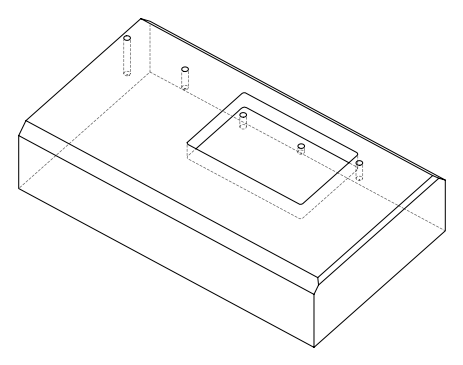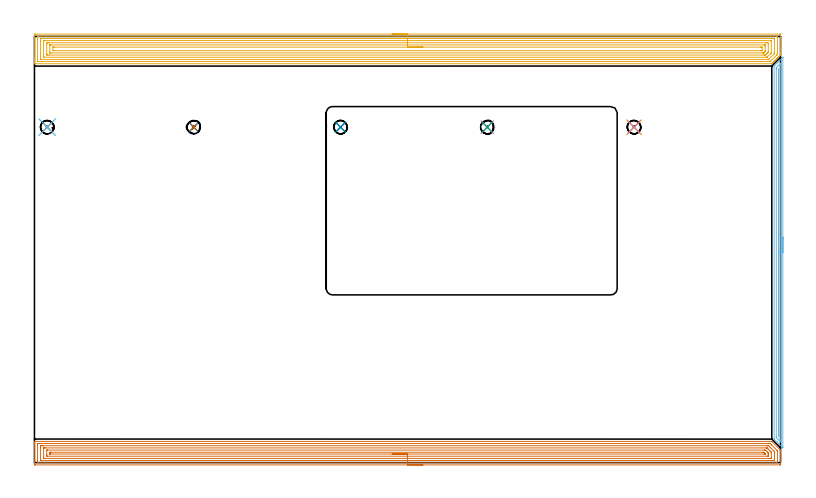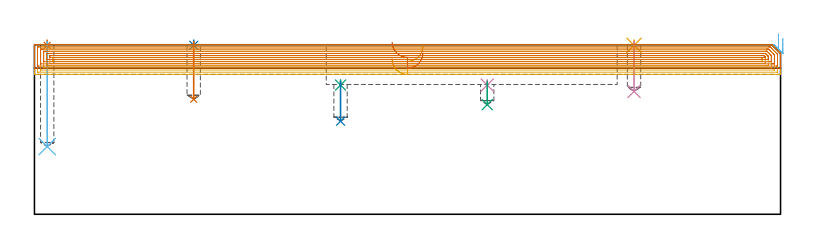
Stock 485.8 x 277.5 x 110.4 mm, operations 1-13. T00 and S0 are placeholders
(PLAN: 14 operations, 3 tool changes, 250.2 min)
(1 SPOT_DRILL | STEP1POCKET | NXT0321_9005460120000 | 0.03 min | 1 mm3)
(2 SPOT_DRILL_1 | STEP1POCKET_1 | NXT0321_9005460120000 | 0.03 min | 0 mm3)
(3 SPOT_DRILL_2 | STEP1POCKET_2 | NXT0321_9005460120000 | 0.03 min | 2802 mm3)
(4 SPOT_DRILL_3 | STEP1POCKET_3 | NXT0321_9005460120000 | 0.03 min | 2801 mm3)
(5 SPOT_DRILL_4 | STEP1POCKET_4 | NXT0321_9005460120000 | 0.03 min | 2 mm3)
(6 DRILL_BLIND_HOLE_INTO_CENTER | STEP1POCKET | UGT0301_203 | 0.27 min | 3804 mm3)
(7 DRILL_BLIND_HOLE_INTO_CENTER_1 | STEP1POCKET_1 | UGT0301_203 | 0.15 min | 1990 mm3)
(8 DRILL_BLIND_HOLE_INTO_CENTER_2 | STEP1POCKET_2 | UGT0301_203 | 0.11 min | 1342 mm3)
(9 DRILL_BLIND_HOLE_INTO_CENTER_3 | STEP1POCKET_3 | UGT0301_203 | 0.07 min | 707 mm3)
(10 DRILL_BLIND_HOLE_INTO_CENTER_4 | STEP1POCKET_4 | UGT0301_203 | 0.13 min | 1688 mm3)
(11 AREA_MILL | FG_CHAMFER_SURFACE | UGT0205_001 | 27.51 min | 90473 mm3)
(12 AREA_MILL_1 | FG_CHAMFER_SURFACE_1 | UGT0205_001 | 6.11 min | 4130 mm3)
(13 AREA_MILL_2 | FG_CHAMFER_SURFACE_2 | UGT0205_001 | 23.51 min | 56743 mm3)
(14 MILL_RECTANGULAR_POCKET | POCKET_RECTANGULAR_STRAIGHT | NXT0201_008 | Follow Part, ap 1.5, ae 75% | 192.17 min | 595418 mm3)
(TOOL NXT0321_9005460120000 | NC Spot Drill, 142deg, 12mm, Carbide, Uncoated | D12 PA142 FL30 Z2)
(TOOL UGT0301_203 | Twist Drill 8.7 mm | D8.7 PA118 FL80 Z2)
(TOOL UGT0205_001 | Chamfer Mill 20 x 3 x 45 deg. | D20 FL50 Z2)
(TOOL NXT0201_008 | ENDMILL 6mm [2P460-0600-NA 1630] | D6 FL26 Z6)
(OP 1 SPOT_DRILL)
G17 G21 G94 G90
T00 M6
G54
G17 G0 G90 X8.3 Y218.4 S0 M3
G43 Z120.4 H0
G94 G81 G98 Z110.026 F250. R113.4
G80
M5
M2
(OP 2 SPOT_DRILL_1)
G17 G21 G94 G90
T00 M6
G54
G17 G0 G90 X103.7 Y218.4 S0 M3
G43 Z120.4 H0
G94 G81 G98 Z110.026 F250. R113.4
G80
M5
M2
(OP 3 SPOT_DRILL_2)
G17 G21 G94 G90
T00 M6
G54
G17 G0 G90 X199.3 Y218.4 S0 M3
G43 Z120.4 H0
G94 G81 G98 Z84.126 F250. R87.5
G80
M5
M2
(OP 4 SPOT_DRILL_3)
G17 G21 G94 G90
T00 M6
G54
G17 G0 G90 X294.8 Y218.4 S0 M3
G43 Z120.4 H0
G94 G81 G98 Z84.126 F250. R87.5
G80
M5
M2
(OP 5 SPOT_DRILL_4)
G17 G21 G94 G90
T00 M6
G54
G17 G0 G90 X390.4 Y218.4 S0 M3
G43 Z120.4 H0
G94 G81 G98 Z110.026 F250. R113.4
G80
M5
M2
(OP 6 DRILL_BLIND_HOLE_INTO_CENTER)
G17 G21 G94 G90
T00 M6
G54
G17 G0 G90 X8.3 Y218.4 S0 M3
G43 Z120.4 H0
G94 G81 G98 Z44.1 F250. R112.4
G80
M5
M2
(OP 7 DRILL_BLIND_HOLE_INTO_CENTER_1)
G17 G21 G94 G90
T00 M6
G54
G17 G0 G90 X103.7 Y218.4 S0 M3
G43 Z120.4 H0
G94 G81 G98 Z74.9 F250. R112.4
G80
M5
M2
(OP 8 DRILL_BLIND_HOLE_INTO_CENTER_2)
G17 G21 G94 G90
T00 M6
G54
G17 G0 G90 X199.3 Y218.4 S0 M3
G43 Z120.4 H0
G94 G81 G98 Z60.6 F250. R86.5
G80
M5
M2
(OP 9 DRILL_BLIND_HOLE_INTO_CENTER_3)
G17 G21 G94 G90
T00 M6
G54
G17 G0 G90 X294.8 Y218.4 S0 M3
G43 Z120.4 H0
G94 G81 G98 Z71.4 F250. R86.5
G80
M5
M2
(OP 10 DRILL_BLIND_HOLE_INTO_CENTER_4)
G17 G21 G94 G90
T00 M6
G54
G17 G0 G90 X390.4 Y218.4 S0 M3
G43 Z120.4 H0
G94 G81 G98 Z80. F250. R112.4
G80
M5
M2
(OP 11 AREA_MILL)
G17 G21 G94 G90
T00 M6
G54
G17 G0 G90 X232.9 Y279. S1061 M3
G43 Z120.4 H0
Z101.1
G94 G1 X232.938 Z100.228 F250.
X233.052 Z99.364
X233.241 Z98.512
X233.503 Z97.68
X233.837 Z96.874
X234.24 Z96.1
X234.708 Z95.364
X235.24 Z94.672
X235.829 Z94.029
X236.472 Z93.44
X237.164 Z92.908
X237.9 Z92.44
X238.674 Z92.037
X239.48 Z91.703
X240.312 Z91.441
X241.164 Z91.252
X242.028 Z91.138
X242.9 Z91.1
X485.173 Y278.999 Z91.101
X485.595 Y278.996 Z91.102
X485.79 Y278.992 Z91.105
X485.8 Y278.581 Z91.517
Y268.91 Z101.185
Y267.506 Z102.59
Y267.152 Z102.943
Y266.444 Z103.656
Y266.102 Z103.998
X485.794 Y265.399 Z104.7
X485.792 Y265.394 Z104.706
X485.62 Y265.22 Z104.88
X485.027 Y264.627 Z105.473
X484.916 Y264.515 Z105.583
X484.875 Y264.474 Z105.624
X484.189 Y263.789 Z106.311
X484.037 Y263.636 Z106.461
X483.981 Y263.58 Z106.518
X483.352 Y262.952 Z107.148
X483.158 Y262.756 Z107.34
X482.515 Y262.115 Z107.985
X482.279 Y261.877 Z108.219
X481.678 Y261.277 Z108.822
X481.597 Y261.196 Z108.902
X481.4 Y260.998 Z109.098
X480.84 Y260.44 Z109.66
X480.256 Y259.855 Z110.243
X480.105 Y259.705 Z110.39
X479.809 Y259.7 Z110.4
X0.18
X0.01 Y259.702 Z110.389
X0. Y260.038 Z110.062
Y260.29 Z109.81
Y260.998 Z109.097
Y262.231 Z107.865
Y262.756 Z107.338
Y263.373 Z106.722
Y277.965 Z92.133
X0.005 Y278.581 Z91.517
X0.01 Y278.992 Z91.105
X0.205 Y278.996 Z91.102
X0.627 Y279. Z91.1
X242.9
Y277.586 Z92.514
X483.503
X483.752 Y277.584 Z92.516
X483.782 Y277.582 Z92.518
X483.789 Y277.579 Z92.521
X483.793 Y277.572 Z92.528
X483.798 Y277.536 Z92.564
X483.8 Y276.823 Z93.277
X483.799 Y266.745 Z103.355
X483.797 Y266.273 Z103.827
X483.794 Y265.871 Z104.229
X483.385 Y265.435 Z104.665
X483.364 Y265.414 Z104.686
X479.374 Y261.426 Z108.674
X479.219 Y261.274 Z108.826
X479.092 Y261.154 Z108.946
X479.055 Y261.121 Z108.979
X479.011 Y261.119 Z108.981
X478.915 Y261.116 Z108.984
X478.796 Y261.115 Z108.985
X2.297 Y261.114 Z108.986
X2.048 Y261.116 Z108.984
X2.018 Y261.118 Z108.982
X2.011 Y261.121 Z108.979
X2.007 Y261.128 Z108.972
X2.002 Y261.164 Z108.936
X2.001 Y261.198 Z108.902
X2. Y261.406 Z108.694
X2.001 Y277.367 Z92.733
X2.004 Y277.476 Z92.624
X2.008 Y277.548 Z92.552
X2.012 Y277.579 Z92.521
X2.533 Y277.586 Z92.514
X242.9
Y276.172 Z93.928
X481.674 Y276.171 Z93.929
X481.736 Y276.169 Z93.931
X481.776 Y276.166 Z93.934
X481.79 Y276.164 Z93.936
X481.792 Y276.143 Z93.957
X481.797 Y275.944 Z94.156
X481.8 Y275.744 Z94.356
X481.799 Y266.613 Z103.487
X481.797 Y266.443 Z103.657
X481.794 Y266.358 Z103.742
X481.79 Y266.317 Z103.783
X481.762 Y266.273 Z103.827
X481.684 Y266.188 Z103.912
X481.597 Y266.097 Z104.003
X478.583 Y263.083 Z107.017
X478.254 Y262.756 Z107.344
X478.136 Y262.643 Z107.457
X478.021 Y262.535 Z107.565
X477.357 Y262.53 Z107.57
X477.127 Y262.529 Z107.571
X4.126
X4.064 Y262.531 Z107.569
X4.024 Y262.534 Z107.566
X4.01 Y262.536 Z107.564
X4.008 Y262.557 Z107.543
X4.003 Y262.756 Z107.344
X4. Y262.956 Z107.144
Y275.264 Z94.836
X4.002 Y275.944 Z94.156
X4.005 Y276.138 Z93.962
X4.01 Y276.165 Z93.935
X4.03 Y276.167 Z93.933
X4.087 Y276.169 Z93.931
X4.203 Y276.171 Z93.929
X242.9 Y276.172 Z93.928
Y274.757 Z95.343
X479.227
X479.655 Y274.756 Z95.344
X479.739 Y274.754 Z95.346
X479.776 Y274.751 Z95.349
X479.79 Y274.748 Z95.352
X479.792 Y274.726 Z95.374
X479.796 Y274.62 Z95.48
X479.8 Y274.194 Z95.906
Y267.161 Z102.939
X479.797 Y266.935 Z103.165
X479.794 Y266.826 Z103.274
X479.79 Y266.773 Z103.327
X479.77 Y266.731 Z103.369
X479.562 Y266.516 Z103.584
X479.323 Y266.273 Z103.827
X477.127 Y264.077 Z106.023
X477.033 Y263.989 Z106.111
X476.999 Y263.96 Z106.14
X476.969 Y263.95 Z106.15
X476.81 Y263.947 Z106.153
X476.233 Y263.944 Z106.156
X475.921 Y263.943 Z106.157
X6.573
X6.145 Y263.944 Z106.156
X6.061 Y263.946 Z106.154
X6.024 Y263.949 Z106.151
X6.01 Y263.952 Z106.148
X6.008 Y263.974 Z106.126
X6.004 Y264.08 Z106.02
X6. Y264.506 Z105.594
Y274.176 Z95.924
X6.004 Y274.62 Z95.48
X6.008 Y274.729 Z95.371
X6.01 Y274.75 Z95.35
X6.04 Y274.752 Z95.348
X6.109 Y274.755 Z95.345
X6.304 Y274.757 Z95.343
X242.9
Y273.343 Z96.757
X476.195
X477.09 Y273.342 Z96.758
X477.127 Y273.341 Z96.759
X477.79 Y273.306 Z96.794
X477.799 Y272.645 Z97.455
Y267.371 Z102.729
X477.794 Y267.261 Z102.839
X477.79 Y267.209 Z102.891
X477.743 Y267.152 Z102.948
X477.441 Y266.843 Z103.257
X477.127 Y266.525 Z103.575
X477. Y266.398 Z103.702
X476.557 Y265.955 Z104.145
X476.233 Y265.632 Z104.468
X476.111 Y265.514 Z104.586
X475.984 Y265.394 Z104.706
X475.375 Y265.359 Z104.741
X475.339 Y265.358 Z104.742
X474.483 Y265.357 Z104.743
X9.605
X8.71 Y265.358 Z104.742
X8.673 Y265.359 Z104.741
X8.01 Y265.394 Z104.706
X8.001 Y266.055 Z104.045
X8. Y272.427 Z97.673
X8.003 Y273.085 Z97.015
X8.01 Y273.306 Z96.794
X8.637 Y273.341 Z96.759
X8.673 Y273.342 Z96.758
X9.529 Y273.343 Z96.757
X242.9
Y271.929 Z98.171
X474.952
X475.339 Y271.928 Z98.172
X475.726 Y271.924 Z98.176
X475.776 Y271.922 Z98.178
X475.79 Y271.918 Z98.182
X475.793 Y271.9 Z98.2
X475.797 Y271.82 Z98.28
X475.799 Y271.699 Z98.401
X475.8 Y271.548 Z98.552
Y271.094 Z99.006
Y268.457 Z101.643
X475.798 Y268.031 Z102.069
X475.795 Y267.805 Z102.295
X475.79 Y267.692 Z102.408
X475.783 Y267.643 Z102.457
X475.76 Y267.617 Z102.483
X475.339 Y267.187 Z102.913
X475.305 Y267.152 Z102.948
X475.018 Y266.871 Z103.229
X474.933 Y266.791 Z103.309
X474.917 Y266.778 Z103.322
X474.887 Y266.775 Z103.325
X474.831 Y266.773 Z103.327
X474.445 Y266.771 Z103.329
X473.939
X10.848
X10.461 Y266.772 Z103.328
X10.074 Y266.776 Z103.324
X10.024 Y266.778 Z103.322
X10.01 Y266.782 Z103.318
X10.007 Y266.8 Z103.3
X10.003 Y266.88 Z103.22
X10.001 Y267.001 Z103.099
X10. Y267.152 Z102.948
X10.001 Y271.774 Z98.326
X10.003 Y271.888 Z98.212
X10.007 Y271.915 Z98.185
X10.011 Y271.922 Z98.178
X10.019 Y271.925 Z98.176
X10.075 Y271.927 Z98.173
X10.461 Y271.929 Z98.171
X10.967
X242.9
Y270.515 Z99.585
X472.814 Y270.514 Z99.586
X473.551 Y270.51 Z99.59
X473.715 Y270.508 Z99.592
X473.791 Y270.501 Z99.599
X473.794 Y270.482 Z99.618
X473.798 Y270.426 Z99.674
X473.8 Y268.666 Z101.434
X473.797 Y268.421 Z101.679
X473.793 Y268.258 Z101.842
X473.79 Y268.201 Z101.899
X473.777 Y268.192 Z101.908
X473.735 Y268.19 Z101.91
X473.551 Y268.187 Z101.913
X473.394 Y268.186 Z101.914
X472.657 Y268.185 Z101.915
X12.986 Y268.186 Z101.914
X12.249 Y268.19 Z101.91
X12.085 Y268.192 Z101.908
X12.009 Y268.199 Z101.901
X12.007 Y268.218 Z101.882
X12.002 Y268.274 Z101.826
X12. Y270.034 Z100.066
X12.003 Y270.279 Z99.821
X12.007 Y270.442 Z99.658
X12.01 Y270.499 Z99.601
X12.023 Y270.508 Z99.592
X12.065 Y270.51 Z99.59
X12.249 Y270.513 Z99.587
X12.406 Y270.514 Z99.586
X13.143 Y270.515 Z99.585
X242.9
X243.772 Z99.623
X244.636 Z99.737
X245.488 Z99.926
X246.32 Z100.188
X247.126 Z100.522
X247.9 Z100.925
X248.636 Z101.394
X249.328 Z101.925
X249.971 Z102.514
X250.56 Z103.157
X251.092 Z103.85
X251.56 Z104.585
X251.963 Z105.359
X252.297 Z106.165
X252.559 Z106.997
X252.748 Z107.849
X252.862 Z108.714
X252.9 Z109.585
G0 Z120.4
M5
M2
(OP 12 AREA_MILL_1)
G17 G21 G94 G90
T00 M6
G54
G17 G0 G90 X487.3 Y146.75 S1061 M3
G43 Z120.4 H0
Z114.7
G94 G1 Y146.712 Z113.828 F250.
Y146.598 Z112.964
Y146.409 Z112.112
Y146.147 Z111.28
Y145.813 Z110.474
Y145.41 Z109.7
Y144.942 Z108.964
Y144.41 Z108.272
Y143.821 Z107.629
Y143.178 Z107.04
Y142.486 Z106.508
Y141.75 Z106.04
Y140.976 Z105.637
Y140.17 Z105.303
Y139.338 Z105.041
Y138.487 Z104.852
Y137.622 Z104.738
Y136.75 Z104.7
Y9.704
X487.295 Y9.633 Z104.704
X487.292 Y9.619 Z104.705
X487.266 Y9.633 Z104.732
X484.45 Y12.45 Z107.549
X481.735 Y15.166 Z110.265
X481.604 Y15.305 Z110.39
X481.6 Y15.594 Z110.4
Y257.906
X481.604 Y258.195 Z110.39
X481.735 Y258.336 Z110.264
X486.969 Y263.569 Z105.031
X487.13 Y263.731 Z104.867
X487.271 Y263.867 Z104.727
X487.294 Y263.883 Z104.703
X487.299 Y263.867 Z104.699
X487.3 Y136.75 Z104.7
X485.886 Z106.114
Y14.604
X485.885 Y13.806 Z106.115
X485.883 Y13.712 Z106.117
X485.879 Y13.615 Z106.121
X485.866 Y13.495 Z106.134
X485.79 Y13.567 Z106.21
X485.545 Y13.806 Z106.455
X483.756 Y15.594 Z108.244
X483.11 Y16.243 Z108.89
X483.051 Y16.307 Z108.949
X483.024 Y16.338 Z108.976
X483.02 Y16.393 Z108.98
X483.016 Y16.488 Z108.984
X483.015 Y16.583 Z108.985
Y256.213
X483.019 Y257.012 Z108.981
X483.02 Y257.102 Z108.98
X483.033 Y257.172 Z108.967
X483.11 Y257.253 Z108.89
X483.434 Y257.582 Z108.566
X483.756 Y257.906 Z108.244
X485.667 Y259.817 Z106.333
X485.79 Y259.94 Z106.21
X485.832 Y259.979 Z106.168
X485.866 Y260.009 Z106.134
X485.879 Y260.019 Z106.121
X485.88 Y259.982 Z106.12
X485.884 Y259.79 Z106.116
X485.886 Y259.694 Z106.114
Y259.598
Y136.75
X484.472 Z107.528
X484.471 Y17.808 Z107.529
X484.466 Y17.382 Z107.534
X484.465 Y17.358 Z107.535
X484.435 Y17.382 Z107.565
X484.434 Y17.426 Z107.566
X484.43 Y17.849 Z107.57
X484.428 Y18.276 Z107.572
X484.429 Y255.267 Z107.571
X484.431 Y255.69 Z107.569
X484.436 Y256.118 Z107.564
X484.444 Y256.134 Z107.556
X484.452 Y256.145 Z107.548
X484.462 Y256.152 Z107.538
X484.466 Y256.137 Z107.534
X484.468 Y256.118 Z107.532
X484.471 Y255.692 Z107.529
X484.472 Y255.649 Z107.528
Y136.75
Y135.878 Z107.566
Y135.014 Z107.68
Y134.162 Z107.869
Y133.33 Z108.131
Y132.524 Z108.465
Y131.75 Z108.868
Y131.014 Z109.337
Y130.322 Z109.868
Y129.679 Z110.457
Y129.09 Z111.101
Y128.559 Z111.793
Y128.09 Z112.528
Y127.687 Z113.302
Y127.353 Z114.108
Y127.091 Z114.94
Y126.902 Z115.792
Y126.788 Z116.657
Y126.75 Z117.528
G0 Z120.4
M5
M2
(OP 13 AREA_MILL_2)
G17 G21 G94 G90
T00 M6
G54
G17 G0 G90 X252.9 Y-1.5 S1061 M3
G43 Z120.4 H0
Z105.1
G94 G1 X252.862 Z104.228 F250.
X252.748 Z103.363
X252.559 Z102.512
X252.297 Z101.68
X251.963 Z100.874
X251.56 Z100.1
X251.092 Z99.364
X250.56 Z98.672
X249.971 Z98.029
X249.328 Z97.439
X248.636 Z96.908
X247.9 Z96.44
X247.126 Z96.037
X246.32 Z95.703
X245.488 Z95.441
X244.636 Z95.252
X243.772 Z95.138
X242.9 Z95.1
X0.627
X0.085 Y-1.494 Z95.104
X0.008 Y-1.492 Z95.106
X0.004 Y-0.955 Z95.642
X0. Y-0.332 Z96.265
Y10.591 Z107.185
Y12.009 Z108.606
Y12.367 Z108.962
Y13.082 Z109.682
Y13.361 Z109.961
X0.008 Y13.761 Z110.353
X0.01 Y13.797 Z110.388
X0.18 Y13.8 Z110.4
X479.809
X480.095 Y13.799 Z110.385
X480.185 Y13.715 Z110.314
X485.679 Y8.222 Z104.82
X485.769 Y8.129 Z104.727
X485.798 Y8.091 Z104.688
X485.8 Y7.88 Z104.478
Y7.834 Z104.432
Y7.038 Z103.633
Y5.792 Z102.389
Y5.262 Z101.856
Y-0.69 Z95.908
X485.798 Y-0.955 Z95.642
X485.792 Y-1.492 Z95.106
X485.715 Y-1.494 Z95.104
X485.173 Y-1.5 Z95.1
X242.9
Y-0.086 Z96.514
X2.434 Y-0.085 Z96.515
X2.415
X2.01 Y-0.067 Z96.533
X2.002 Y0.343 Z96.943
X2.001 Y0.821 Z97.421
X2. Y1.233 Z97.833
X2.001 Y11.479 Z108.079
X2.002 Y11.889 Z108.489
X2.01 Y12.367 Z108.967
X2.397 Y12.385 Z108.985
X2.415
X478.002 Y12.386 Z108.986
X478.897 Y12.385 Z108.985
X478.915 Y12.384 Z108.984
X479.071 Y12.367 Z108.967
X479.809 Y11.641 Z108.241
X479.972 Y11.479 Z108.079
X483.524 Y7.926 Z104.526
X483.659 Y7.787 Z104.387
X483.745 Y7.695 Z104.295
X483.79 Y7.641 Z104.241
X483.793 Y7.617 Z104.217
X483.799 Y7.515 Z104.115
Y0.821 Z97.421
X483.798 Y0.411 Z97.011
X483.79 Y-0.067 Z96.533
X483.403 Y-0.085 Z96.515
X483.385
X242.9 Y-0.086 Z96.514
Y1.328 Z97.928
X4.203 Y1.329 Z97.929
X4.075 Y1.331 Z97.931
X4.03 Y1.333 Z97.933
X4.012 Y1.334 Z97.934
X4.009 Y1.374 Z97.974
X4.004 Y1.508 Z98.108
X4.001 Y1.709 Z98.309
X4. Y1.911 Z98.511
Y9.904 Z106.504
X4.003 Y10.591 Z107.191
X4.007 Y10.786 Z107.386
X4.021 Y10.964 Z107.564
X4.203 Y10.967 Z107.567
X4.715 Y10.97 Z107.57
X5.097 Y10.971 Z107.571
X5.608 Y10.972 Z107.572
X476.744 Y10.971 Z107.571
X477.127
X477.641 Y10.968 Z107.568
X478.021 Y10.964 Z107.564
X478.403 Y10.591 Z107.191
X478.915 Y10.085 Z106.685
X481.074 Y7.926 Z104.526
X481.597 Y7.399 Z103.999
X481.771 Y7.218 Z103.818
X481.79 Y7.038 Z103.638
X481.797 Y6.84 Z103.44
X481.8 Y6.15 Z102.75
Y5.948 Z102.548
Y4.374 Z100.974
Y2.396 Z98.996
X481.797 Y1.709 Z98.309
X481.793 Y1.514 Z98.114
X481.779 Y1.335 Z97.935
X481.597 Y1.333 Z97.933
X481.085 Y1.33 Z97.93
X480.703 Y1.329 Z97.929
X480.192 Y1.328 Z97.928
X242.9
Y2.743 Z99.343
X6.739
X6.098 Y2.747 Z99.347
X6.025 Y2.749 Z99.349
X6.01 Y2.751 Z99.351
X6.007 Y2.773 Z99.373
X6.004 Y2.826 Z99.426
X6.001 Y3.043 Z99.643
Y9.254 Z105.854
X6.004 Y9.474 Z106.074
X6.007 Y9.528 Z106.128
X6.01 Y9.549 Z106.149
X6.032 Y9.551 Z106.151
X6.14 Y9.554 Z106.154
X6.885 Y9.557 Z106.157
X7.031
X476.379
X476.753 Y9.555 Z106.155
X476.939 Y9.552 Z106.152
X476.982 Y9.55 Z106.15
X477.031 Y9.508 Z106.108
X477.127 Y9.421 Z106.021
X477.737 Y8.814 Z105.414
X478.021 Y8.531 Z105.131
X478.915 Y7.636 Z104.236
X479.51 Y7.038 Z103.638
X479.705 Y6.838 Z103.438
X479.773 Y6.766 Z103.366
X479.79 Y6.708 Z103.308
X479.793 Y6.598 Z103.198
X479.8 Y6.159 Z102.759
Y3.494 Z100.094
X479.799 Y3.046 Z99.646
X479.796 Y2.826 Z99.426
X479.793 Y2.772 Z99.372
X479.79 Y2.75 Z99.35
X479.768 Y2.749 Z99.349
X479.66 Y2.745 Z99.345
X478.915 Y2.743 Z99.343
X478.769
X242.9
Y4.157 Z100.757
X8.673 Y4.158 Z100.758
X8.455 Y4.159 Z100.759
X8.027 Y4.164 Z100.764
X8.01 Y4.374 Z100.974
X8.001 Y5.041 Z101.641
Y7.706 Z104.306
X8.003 Y7.926 Z104.526
X8.007 Y8.093 Z104.693
X8.01 Y8.129 Z104.729
X8.092 Y8.136 Z104.736
X8.237 Y8.139 Z104.739
X8.456 Y8.142 Z104.742
X475.121
X475.339 Y8.141 Z104.741
X475.557 Y8.137 Z104.737
X475.963 Y8.127 Z104.727
X476.174 Y7.926 Z104.526
X476.233 Y7.868 Z104.468
X477.127 Y6.975 Z103.575
X477.538 Y6.56 Z103.16
X477.74 Y6.352 Z102.952
X477.788 Y6.302 Z102.902
X477.792 Y6.245 Z102.845
X477.795 Y6.15 Z102.75
X477.8 Y5.482 Z102.082
Y5.262 Z101.862
Y4.594 Z101.194
X477.797 Y4.374 Z100.974
X477.793 Y4.207 Z100.807
X477.791 Y4.171 Z100.771
X477.708 Y4.164 Z100.764
X477.564 Y4.16 Z100.76
X477.345 Y4.158 Z100.758
X242.9 Y4.157 Z100.757
Y5.571 Z102.171
X10.149 Y5.572 Z102.172
X10.063 Y5.573 Z102.173
X10.022 Y5.577 Z102.177
X10.01 Y5.579 Z102.179
X10.008 Y5.59 Z102.19
X10.002 Y5.718 Z102.318
X10. Y6.15 Z102.75
X10.001 Y6.607 Z103.207
X10.004 Y6.673 Z103.273
X10.01 Y6.712 Z103.312
X10.014 Y6.722 Z103.322
X10.025 Y6.724 Z103.324
X10.17 Y6.727 Z103.327
X10.461 Y6.729 Z103.329
X10.772
X473.863
X474.445 Y6.727 Z103.327
X474.76 Y6.725 Z103.325
X474.897 Y6.722 Z103.322
X475.165 Y6.475 Z103.075
X475.339 Y6.311 Z102.911
X475.501 Y6.15 Z102.75
X475.66 Y5.986 Z102.586
X475.762 Y5.879 Z102.479
X475.79 Y5.833 Z102.433
X475.793 Y5.806 Z102.406
X475.799 Y5.693 Z102.293
X475.796 Y5.627 Z102.227
X475.79 Y5.588 Z102.188
X475.786 Y5.577 Z102.177
X475.775 Y5.576 Z102.176
X475.63 Y5.573 Z102.173
X475.339 Y5.571 Z102.171
X475.028
X242.9
X242.028 Z102.209
X241.164 Z102.323
X240.312 Z102.512
X239.48 Z102.774
X238.674 Z103.108
X237.9 Z103.511
X237.164 Z103.98
X236.472 Z104.511
X235.829 Z105.1
X235.24 Z105.743
X234.708 Z106.435
X234.24 Z107.171
X233.837 Z107.945
X233.503 Z108.751
X233.241 Z109.583
X233.052 Z110.435
X232.938 Z111.299
X232.9 Z112.171
G0 Z120.4
M5
M2
